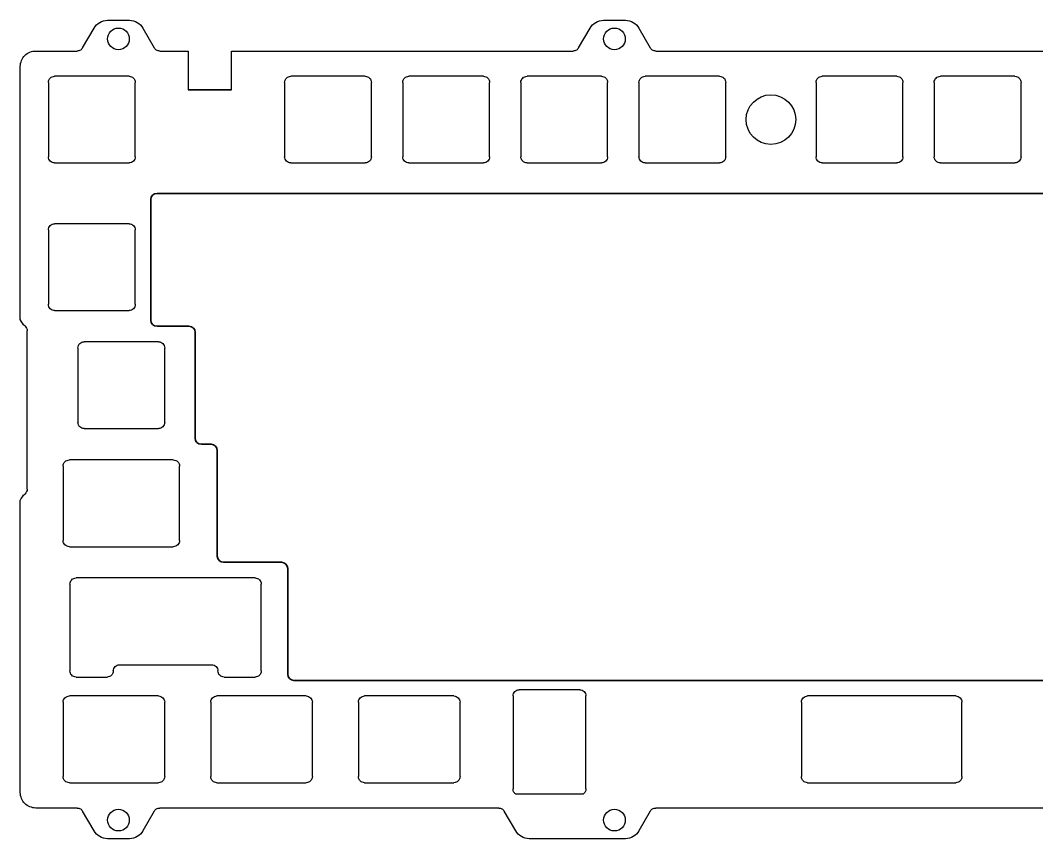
# Model space of a CAD drawing. Header units: millimetres. Extents: x 0 to 643, y 0 to 132.
# Drawn here: x 0 to 163.9, y 0 to 132.1 of the extents above; entities that cross this region are included whole.
import ezdxf

# ---------------------------------------------------------------- set-up
doc = ezdxf.new("R2010")
doc.units = ezdxf.units.MM
doc.layers.get('0').update_dxf_attribs({"lineweight": 35})

msp = doc.modelspace()

# ---------------------------------------------------------------- linework, layer by layer
at = {"color": 7, "linetype": 'Continuous', "lineweight": 25}
for p, q in [((14.06, 132.06), (17.6, 132.06)), ((94.06, 132.06), (97.6, 132.06)), ((10.05, 127.61), (11.9, 130.81)), ((19.76, 130.81), (21.61, 127.61)), ((90.05, 127.61), (91.9, 130.81)), ((99.76, 130.81), (101.61, 127.61)), ((2.5, 127.11), (9.18, 127.11)), ((22.48, 127.11), (27.08, 127.11)), ((27.08, 127.11), (27.08, 120.87)), ((34.08, 120.87), (34.08, 127.11)), ((34.08, 127.11), (89.18, 127.11)), ((102.48, 127.11), (169.18, 127.11)), ((0, 121.74), (0, 124.61)), ((17.53, 123.04), (5.53, 123.04)), ((55.63, 123.04), (43.63, 123.04)), ((74.68, 123.04), (62.68, 123.04)), ((93.73, 123.04), (81.73, 123.04)), ((112.78, 123.04), (100.78, 123.04)), ((141.35, 123.04), (129.35, 123.04)), ((160.4, 123.04), (148.4, 123.04)), ((0, 83.8), (0, 121.73)), ((4.53, 122.04), (4.53, 110.04)), ((18.53, 110.04), (18.53, 122.04)), ((42.63, 122.04), (42.63, 110.04)), ((56.63, 110.04), (56.63, 122.04)), ((61.68, 122.04), (61.68, 110.04)), ((75.68, 110.04), (75.68, 122.04)), ((80.73, 122.04), (80.73, 110.04)), ((94.73, 110.04), (94.73, 122.04)), ((99.78, 122.04), (99.78, 110.04)), ((113.78, 110.04), (113.78, 122.04)), ((128.35, 122.04), (128.35, 110.04)), ((142.35, 110.04), (142.35, 122.04)), ((147.4, 122.04), (147.4, 110.04)), ((161.4, 110.04), (161.4, 122.04)), ((5.53, 109.04), (17.53, 109.04)), ((43.63, 109.04), (55.63, 109.04)), ((62.68, 109.04), (74.68, 109.04)), ((81.73, 109.04), (93.73, 109.04)), ((100.78, 109.04), (112.78, 109.04)), ((129.35, 109.04), (141.35, 109.04)), ((148.4, 109.04), (160.4, 109.04)), ((17.53, 99.23), (5.53, 99.23)), ((4.53, 98.23), (4.53, 86.23)), ((18.53, 86.23), (18.53, 98.23)), ((5.53, 85.23), (17.53, 85.23)), ((1.1, 56.41), (1.1, 81.96)), ((9.29, 79.18), (9.29, 67.18)), ((22.29, 80.18), (10.29, 80.18)), ((23.29, 67.18), (23.29, 79.18)), ((10.29, 66.18), (22.29, 66.18)), ((24.67, 61.12), (7.91, 61.12)), ((6.91, 60.12), (6.91, 48.12)), ((25.67, 48.12), (25.67, 60.12)), ((0, 7.45), (0, 54.57)), ((7.91, 47.12), (24.67, 47.12)), ((8, 41.08), (8, 27.08)), ((37.87, 42.08), (9, 42.08)), ((38.87, 27.08), (38.87, 41.08)), ((16, 28.08), (30.87, 28.08)), ((9, 26.08), (14, 26.08)), ((32.87, 26.08), (37.87, 26.08)), ((22.29, 23.03), (7.91, 23.03)), ((46.1, 23.03), (31.72, 23.03)), ((69.92, 23.03), (55.53, 23.03)), ((79.47, 23.03), (79.47, 8.02)), ((90.23, 24.02), (80.46, 24.02)), ((91.23, 8.03), (91.23, 23.03)), ((150.88, 23.03), (126.98, 23.03)), ((6.91, 22.03), (6.91, 10.02)), ((23.29, 10.02), (23.29, 22.03)), ((30.72, 22.03), (30.72, 10.02)), ((47.1, 10.02), (47.1, 22.03)), ((54.53, 22.03), (54.53, 10.02)), ((70.92, 10.02), (70.92, 22.03)), ((125.98, 22.03), (125.98, 10.02)), ((151.88, 10.02), (151.88, 22.03)), ((7.91, 9.02), (22.29, 9.02)), ((31.72, 9.02), (46.1, 9.02)), ((55.53, 9.02), (69.92, 9.02)), ((126.98, 9.02), (150.88, 9.02)), ((79.87, 7.22), (90.82, 7.22)), ((9.18, 4.95), (2.5, 4.95)), ((77.18, 4.95), (22.48, 4.95)), ((169.18, 4.95), (102.48, 4.95)), ((11.9, 1.25), (10.05, 4.45)), ((21.61, 4.45), (19.76, 1.25)), ((79.9, 1.25), (78.05, 4.45)), ((101.61, 4.45), (99.76, 1.25)), ((17.6, 0), (14.06, 0)), ((97.6, 0), (82.06, 0))]:
    msp.add_line(p, q, dxfattribs=at)
for p, q in [((27.08, 120.87), (34.08, 120.87)), ((249.2, 104.13), (22.05, 104.13)), ((21.05, 83.7), (21.05, 103.13)), ((27.2, 82.7), (22.05, 82.7)), ((28.2, 64.65), (28.2, 81.7)), ((30.77, 63.65), (29.2, 63.65)), ((31.77, 45.6), (31.77, 62.65)), ((42.13, 44.6), (32.77, 44.6)), ((43.13, 26.55), (43.13, 43.6)), ((44.13, 25.55), (237.94, 25.55)), ((60.39, 25.55), (44.71, 25.55))]:
    msp.add_line(p, q)
for centre, radius in [((15.83, 129.06), 1.75), ((95.83, 129.06), 1.75), ((121.06, 116.04), 4), ((15.83, 3), 1.75), ((95.83, 3), 1.75)]:
    msp.add_circle(centre, radius, dxfattribs=at)
for centre, start, end in [((22.05, 103.13), 90, 180), ((22.05, 83.7), 180, 270), ((27.2, 81.7), 360, 90), ((29.2, 64.65), 180, 270), ((30.77, 62.65), 360, 90), ((32.77, 45.6), 180, 270), ((42.13, 43.6), 0, 90), ((44.13, 26.55), 180, 270)]:
    msp.add_arc(centre, 1, start, end)
for points, knots in [([(11.9, 130.81), (12.12, 131.19), (12.44, 131.51), (13.19, 131.95), (13.63, 132.06), (14.06, 132.06)], [0, 0, 0, 0, 1.305135, 1.305135, 2.61027, 2.61027, 2.61027, 2.61027]), ([(17.6, 132.06), (18.04, 132.06), (18.47, 131.95), (19.23, 131.51), (19.55, 131.19), (19.76, 130.81)], [0, 0, 0, 0, 1.305135, 1.305135, 2.61027, 2.61027, 2.61027, 2.61027]), ([(91.9, 130.81), (92.12, 131.19), (92.44, 131.51), (93.19, 131.95), (93.63, 132.06), (94.06, 132.06)], [0, 0, 0, 0, 1.305135, 1.305135, 2.61027, 2.61027, 2.61027, 2.61027]), ([(97.6, 132.06), (98.04, 132.06), (98.47, 131.95), (99.23, 131.51), (99.55, 131.19), (99.76, 130.81)], [0, 0, 0, 0, 1.305135, 1.305135, 2.61027, 2.61027, 2.61027, 2.61027]), ([(0, 124.61), (0, 124.94), (0.07, 125.27), (0.32, 125.87), (0.5, 126.15), (0.96, 126.61), (1.24, 126.8), (1.85, 127.05), (2.17, 127.11), (2.5, 127.11)], [0, 0, 0, 0, 0.980141, 0.980141, 1.960282, 1.960282, 2.940424, 2.940424, 3.920565, 3.920565, 3.920565, 3.920565]), ([(10.05, 127.61), (9.96, 127.46), (9.84, 127.33), (9.53, 127.16), (9.36, 127.11), (9.18, 127.11)], [0, 0, 0, 0, 0.522054, 0.522054, 1.044108, 1.044108, 1.044108, 1.044108]), ([(22.48, 127.11), (22.3, 127.11), (22.13, 127.16), (21.83, 127.33), (21.7, 127.46), (21.61, 127.61)], [0, 0, 0, 0, 0.522054, 0.522054, 1.044108, 1.044108, 1.044108, 1.044108]), ([(90.05, 127.61), (89.96, 127.46), (89.84, 127.33), (89.53, 127.16), (89.36, 127.11), (89.18, 127.11)], [0, 0, 0, 0, 0.522054, 0.522054, 1.044108, 1.044108, 1.044108, 1.044108]), ([(102.48, 127.11), (102.3, 127.11), (102.13, 127.16), (101.83, 127.33), (101.7, 127.46), (101.61, 127.61)], [0, 0, 0, 0, 0.522054, 0.522054, 1.044108, 1.044108, 1.044108, 1.044108]), ([(4.53, 122.04), (4.53, 122.3), (4.64, 122.56), (5.01, 122.93), (5.27, 123.04), (5.53, 123.04)], [0, 0, 0, 0, 0.779981, 0.779981, 1.559962, 1.559962, 1.559962, 1.559962]), ([(17.53, 123.04), (17.79, 123.04), (18.05, 122.93), (18.42, 122.56), (18.53, 122.3), (18.53, 122.04)], [0, 0, 0, 0, 0.779981, 0.779981, 1.559962, 1.559962, 1.559962, 1.559962]), ([(42.63, 122.04), (42.63, 122.3), (42.74, 122.56), (43.11, 122.93), (43.37, 123.04), (43.63, 123.04)], [0, 0, 0, 0, 0.779981, 0.779981, 1.559962, 1.559962, 1.559962, 1.559962]), ([(55.63, 123.04), (55.89, 123.04), (56.15, 122.93), (56.52, 122.56), (56.63, 122.3), (56.63, 122.04)], [0, 0, 0, 0, 0.779981, 0.779981, 1.559962, 1.559962, 1.559962, 1.559962]), ([(61.68, 122.04), (61.68, 122.3), (61.79, 122.56), (62.16, 122.93), (62.42, 123.04), (62.68, 123.04)], [0, 0, 0, 0, 0.779981, 0.779981, 1.559962, 1.559962, 1.559962, 1.559962]), ([(74.68, 123.04), (74.94, 123.04), (75.2, 122.93), (75.57, 122.56), (75.68, 122.3), (75.68, 122.04)], [0, 0, 0, 0, 0.779981, 0.779981, 1.559962, 1.559962, 1.559962, 1.559962]), ([(80.73, 122.04), (80.73, 122.3), (80.84, 122.56), (81.21, 122.93), (81.47, 123.04), (81.73, 123.04)], [0, 0, 0, 0, 0.779981, 0.779981, 1.559962, 1.559962, 1.559962, 1.559962]), ([(93.73, 123.04), (93.99, 123.04), (94.25, 122.93), (94.62, 122.56), (94.73, 122.3), (94.73, 122.04)], [0, 0, 0, 0, 0.779981, 0.779981, 1.559962, 1.559962, 1.559962, 1.559962]), ([(99.78, 122.04), (99.78, 122.3), (99.89, 122.56), (100.26, 122.93), (100.52, 123.04), (100.78, 123.04)], [0, 0, 0, 0, 0.779981, 0.779981, 1.559962, 1.559962, 1.559962, 1.559962]), ([(112.78, 123.04), (113.04, 123.04), (113.3, 122.93), (113.67, 122.56), (113.78, 122.3), (113.78, 122.04)], [0, 0, 0, 0, 0.779981, 0.779981, 1.559962, 1.559962, 1.559962, 1.559962]), ([(128.35, 122.04), (128.35, 122.3), (128.46, 122.56), (128.83, 122.93), (129.09, 123.04), (129.35, 123.04)], [0, 0, 0, 0, 0.779981, 0.779981, 1.559962, 1.559962, 1.559962, 1.559962]), ([(141.35, 123.04), (141.61, 123.04), (141.87, 122.93), (142.24, 122.56), (142.35, 122.3), (142.35, 122.04)], [0, 0, 0, 0, 0.779981, 0.779981, 1.559962, 1.559962, 1.559962, 1.559962]), ([(147.4, 122.04), (147.4, 122.3), (147.51, 122.56), (147.88, 122.93), (148.14, 123.04), (148.4, 123.04)], [0, 0, 0, 0, 0.779981, 0.779981, 1.559962, 1.559962, 1.559962, 1.559962]), ([(160.4, 123.04), (160.66, 123.04), (160.92, 122.93), (161.29, 122.56), (161.4, 122.3), (161.4, 122.04)], [0, 0, 0, 0, 0.779981, 0.779981, 1.559962, 1.559962, 1.559962, 1.559962]), ([(5.53, 109.04), (5.27, 109.04), (5.01, 109.15), (4.64, 109.52), (4.53, 109.78), (4.53, 110.04)], [0, 0, 0, 0, 0.779981, 0.779981, 1.559962, 1.559962, 1.559962, 1.559962]), ([(18.53, 110.04), (18.53, 109.78), (18.42, 109.52), (18.05, 109.15), (17.79, 109.04), (17.53, 109.04)], [0, 0, 0, 0, 0.779981, 0.779981, 1.559962, 1.559962, 1.559962, 1.559962]), ([(43.63, 109.04), (43.37, 109.04), (43.11, 109.15), (42.74, 109.52), (42.63, 109.78), (42.63, 110.04)], [0, 0, 0, 0, 0.779981, 0.779981, 1.559962, 1.559962, 1.559962, 1.559962]), ([(56.63, 110.04), (56.63, 109.78), (56.52, 109.52), (56.15, 109.15), (55.89, 109.04), (55.63, 109.04)], [0, 0, 0, 0, 0.779981, 0.779981, 1.559962, 1.559962, 1.559962, 1.559962]), ([(62.68, 109.04), (62.42, 109.04), (62.16, 109.15), (61.79, 109.52), (61.68, 109.78), (61.68, 110.04)], [0, 0, 0, 0, 0.779981, 0.779981, 1.559962, 1.559962, 1.559962, 1.559962]), ([(75.68, 110.04), (75.68, 109.78), (75.57, 109.52), (75.2, 109.15), (74.94, 109.04), (74.68, 109.04)], [0, 0, 0, 0, 0.779981, 0.779981, 1.559962, 1.559962, 1.559962, 1.559962]), ([(81.73, 109.04), (81.47, 109.04), (81.21, 109.15), (80.84, 109.52), (80.73, 109.78), (80.73, 110.04)], [0, 0, 0, 0, 0.779981, 0.779981, 1.559962, 1.559962, 1.559962, 1.559962]), ([(94.73, 110.04), (94.73, 109.78), (94.62, 109.52), (94.25, 109.15), (93.99, 109.04), (93.73, 109.04)], [0, 0, 0, 0, 0.779981, 0.779981, 1.559962, 1.559962, 1.559962, 1.559962]), ([(100.78, 109.04), (100.52, 109.04), (100.26, 109.15), (99.89, 109.52), (99.78, 109.78), (99.78, 110.04)], [0, 0, 0, 0, 0.779981, 0.779981, 1.559962, 1.559962, 1.559962, 1.559962]), ([(113.78, 110.04), (113.78, 109.78), (113.67, 109.52), (113.3, 109.15), (113.04, 109.04), (112.78, 109.04)], [0, 0, 0, 0, 0.779981, 0.779981, 1.559962, 1.559962, 1.559962, 1.559962]), ([(129.35, 109.04), (129.09, 109.04), (128.83, 109.15), (128.46, 109.52), (128.35, 109.78), (128.35, 110.04)], [0, 0, 0, 0, 0.779981, 0.779981, 1.559962, 1.559962, 1.559962, 1.559962]), ([(142.35, 110.04), (142.35, 109.78), (142.24, 109.52), (141.87, 109.15), (141.61, 109.04), (141.35, 109.04)], [0, 0, 0, 0, 0.779981, 0.779981, 1.559962, 1.559962, 1.559962, 1.559962]), ([(148.4, 109.04), (148.14, 109.04), (147.88, 109.15), (147.51, 109.52), (147.4, 109.78), (147.4, 110.04)], [0, 0, 0, 0, 0.779981, 0.779981, 1.559962, 1.559962, 1.559962, 1.559962]), ([(161.4, 110.04), (161.4, 109.78), (161.29, 109.52), (160.92, 109.15), (160.66, 109.04), (160.4, 109.04)], [0, 0, 0, 0, 0.779981, 0.779981, 1.559962, 1.559962, 1.559962, 1.559962]), ([(4.53, 98.23), (4.53, 98.49), (4.64, 98.75), (5.01, 99.12), (5.27, 99.23), (5.53, 99.23)], [0, 0, 0, 0, 0.779981, 0.779981, 1.559962, 1.559962, 1.559962, 1.559962]), ([(17.53, 99.23), (17.79, 99.23), (18.05, 99.12), (18.42, 98.75), (18.53, 98.49), (18.53, 98.23)], [0, 0, 0, 0, 0.779981, 0.779981, 1.559962, 1.559962, 1.559962, 1.559962]), ([(5.53, 85.23), (5.27, 85.23), (5.01, 85.33), (4.64, 85.7), (4.53, 85.96), (4.53, 86.23)], [0, 0, 0, 0, 0.779981, 0.779981, 1.559962, 1.559962, 1.559962, 1.559962]), ([(18.53, 86.23), (18.53, 85.96), (18.42, 85.7), (18.05, 85.33), (17.79, 85.23), (17.53, 85.23)], [0, 0, 0, 0, 0.779981, 0.779981, 1.559962, 1.559962, 1.559962, 1.559962]), ([(0.77, 82.7), (0.88, 82.61), (0.96, 82.49), (1.07, 82.24), (1.1, 82.1), (1.1, 81.96)], [0, 0, 0, 0, 0.4183517, 0.4183517, 0.8367035, 0.8367035, 0.8367035, 0.8367035]), ([(9.29, 79.18), (9.29, 79.44), (9.4, 79.7), (9.77, 80.07), (10.03, 80.18), (10.29, 80.18)], [0, 0, 0, 0, 0.779981, 0.779981, 1.559962, 1.559962, 1.559962, 1.559962]), ([(22.29, 80.18), (22.55, 80.18), (22.81, 80.07), (23.18, 79.7), (23.29, 79.44), (23.29, 79.18)], [0, 0, 0, 0, 0.779981, 0.779981, 1.559962, 1.559962, 1.559962, 1.559962]), ([(10.29, 66.18), (10.03, 66.18), (9.77, 66.28), (9.4, 66.65), (9.29, 66.91), (9.29, 67.18)], [0, 0, 0, 0, 0.779981, 0.779981, 1.559962, 1.559962, 1.559962, 1.559962]), ([(23.29, 67.18), (23.29, 66.91), (23.18, 66.65), (22.81, 66.28), (22.55, 66.18), (22.29, 66.18)], [0, 0, 0, 0, 0.779981, 0.779981, 1.559962, 1.559962, 1.559962, 1.559962]), ([(6.91, 60.12), (6.91, 60.39), (7.02, 60.65), (7.39, 61.02), (7.65, 61.12), (7.91, 61.12)], [0, 0, 0, 0, 0.779981, 0.779981, 1.559962, 1.559962, 1.559962, 1.559962]), ([(24.67, 61.12), (24.94, 61.12), (25.2, 61.02), (25.57, 60.65), (25.67, 60.39), (25.67, 60.12)], [0, 0, 0, 0, 0.779981, 0.779981, 1.559962, 1.559962, 1.559962, 1.559962]), ([(1.1, 56.41), (1.1, 56.27), (1.07, 56.13), (0.96, 55.88), (0.88, 55.76), (0.77, 55.67)], [0, 0, 0, 0, 0.4183517, 0.4183517, 0.8367035, 0.8367035, 0.8367035, 0.8367035]), ([(7.91, 47.12), (7.65, 47.12), (7.39, 47.23), (7.02, 47.6), (6.91, 47.86), (6.91, 48.12)], [0, 0, 0, 0, 0.779981, 0.779981, 1.559962, 1.559962, 1.559962, 1.559962]), ([(25.67, 48.12), (25.67, 47.86), (25.57, 47.6), (25.2, 47.23), (24.94, 47.12), (24.67, 47.12)], [0, 0, 0, 0, 0.779981, 0.779981, 1.559962, 1.559962, 1.559962, 1.559962]), ([(8, 41.08), (8, 41.34), (8.1, 41.6), (8.47, 41.97), (8.73, 42.08), (9, 42.08)], [0, 0, 0, 0, 0.779981, 0.779981, 1.559962, 1.559962, 1.559962, 1.559962]), ([(37.87, 42.08), (38.13, 42.08), (38.39, 41.97), (38.76, 41.6), (38.87, 41.34), (38.87, 41.08)], [0, 0, 0, 0, 0.779981, 0.779981, 1.559962, 1.559962, 1.559962, 1.559962]), ([(15, 27.08), (15, 27.34), (15.1, 27.6), (15.47, 27.97), (15.73, 28.08), (16, 28.08)], [0, 0, 0, 0, 0.779981, 0.779981, 1.559962, 1.559962, 1.559962, 1.559962]), ([(30.87, 28.08), (31.13, 28.08), (31.39, 27.97), (31.76, 27.6), (31.87, 27.34), (31.87, 27.08)], [0, 0, 0, 0, 0.779981, 0.779981, 1.559962, 1.559962, 1.559962, 1.559962]), ([(9, 26.08), (8.73, 26.08), (8.47, 26.18), (8.1, 26.55), (8, 26.81), (8, 27.08)], [0, 0, 0, 0, 0.779981, 0.779981, 1.559962, 1.559962, 1.559962, 1.559962]), ([(15, 27.08), (15, 26.81), (14.89, 26.55), (14.52, 26.18), (14.26, 26.08), (14, 26.08)], [0, 0, 0, 0, 0.779981, 0.779981, 1.559962, 1.559962, 1.559962, 1.559962]), ([(32.87, 26.08), (32.61, 26.08), (32.35, 26.18), (31.98, 26.55), (31.87, 26.81), (31.87, 27.08)], [0, 0, 0, 0, 0.779981, 0.779981, 1.559962, 1.559962, 1.559962, 1.559962]), ([(38.87, 27.08), (38.87, 26.81), (38.76, 26.55), (38.39, 26.18), (38.13, 26.08), (37.87, 26.08)], [0, 0, 0, 0, 0.779981, 0.779981, 1.559962, 1.559962, 1.559962, 1.559962]), ([(6.91, 22.03), (6.91, 22.29), (7.02, 22.55), (7.39, 22.92), (7.65, 23.03), (7.91, 23.03)], [0, 0, 0, 0, 0.779981, 0.779981, 1.559962, 1.559962, 1.559962, 1.559962]), ([(22.29, 23.03), (22.55, 23.03), (22.81, 22.92), (23.18, 22.55), (23.29, 22.29), (23.29, 22.03)], [0, 0, 0, 0, 0.779981, 0.779981, 1.559962, 1.559962, 1.559962, 1.559962]), ([(30.72, 22.03), (30.72, 22.29), (30.83, 22.55), (31.2, 22.92), (31.46, 23.03), (31.72, 23.03)], [0, 0, 0, 0, 0.779981, 0.779981, 1.559962, 1.559962, 1.559962, 1.559962]), ([(46.1, 23.03), (46.36, 23.03), (46.62, 22.92), (46.99, 22.55), (47.1, 22.29), (47.1, 22.03)], [0, 0, 0, 0, 0.779981, 0.779981, 1.559962, 1.559962, 1.559962, 1.559962]), ([(54.53, 22.03), (54.53, 22.29), (54.64, 22.55), (55.01, 22.92), (55.27, 23.03), (55.53, 23.03)], [0, 0, 0, 0, 0.779981, 0.779981, 1.559962, 1.559962, 1.559962, 1.559962]), ([(69.92, 23.03), (70.18, 23.03), (70.44, 22.92), (70.81, 22.55), (70.92, 22.29), (70.92, 22.03)], [0, 0, 0, 0, 0.779981, 0.779981, 1.559962, 1.559962, 1.559962, 1.559962]), ([(79.47, 23.03), (79.47, 23.29), (79.57, 23.55), (79.94, 23.92), (80.2, 24.02), (80.46, 24.02)], [0, 0, 0, 0, 0.779795, 0.779795, 1.55959, 1.55959, 1.55959, 1.55959]), ([(90.23, 24.03), (90.49, 24.03), (90.75, 23.92), (91.12, 23.55), (91.23, 23.29), (91.23, 23.03)], [0, 0, 0, 0, 0.779981, 0.779981, 1.559962, 1.559962, 1.559962, 1.559962]), ([(125.98, 22.03), (125.98, 22.29), (126.09, 22.55), (126.46, 22.92), (126.72, 23.03), (126.98, 23.03)], [0, 0, 0, 0, 0.779981, 0.779981, 1.559962, 1.559962, 1.559962, 1.559962]), ([(150.88, 23.03), (151.14, 23.03), (151.4, 22.92), (151.77, 22.55), (151.88, 22.29), (151.88, 22.03)], [0, 0, 0, 0, 0.779981, 0.779981, 1.559962, 1.559962, 1.559962, 1.559962]), ([(7.91, 9.02), (7.65, 9.02), (7.39, 9.13), (7.02, 9.5), (6.91, 9.76), (6.91, 10.02)], [0, 0, 0, 0, 0.779981, 0.779981, 1.559962, 1.559962, 1.559962, 1.559962]), ([(23.29, 10.02), (23.29, 9.76), (23.18, 9.5), (22.81, 9.13), (22.55, 9.02), (22.29, 9.02)], [0, 0, 0, 0, 0.779981, 0.779981, 1.559962, 1.559962, 1.559962, 1.559962]), ([(31.72, 9.02), (31.46, 9.02), (31.2, 9.13), (30.83, 9.5), (30.72, 9.76), (30.72, 10.02)], [0, 0, 0, 0, 0.779981, 0.779981, 1.559962, 1.559962, 1.559962, 1.559962]), ([(47.1, 10.02), (47.1, 9.76), (46.99, 9.5), (46.62, 9.13), (46.36, 9.02), (46.1, 9.02)], [0, 0, 0, 0, 0.779981, 0.779981, 1.559962, 1.559962, 1.559962, 1.559962]), ([(55.53, 9.02), (55.27, 9.02), (55.01, 9.13), (54.64, 9.5), (54.53, 9.76), (54.53, 10.02)], [0, 0, 0, 0, 0.779981, 0.779981, 1.559962, 1.559962, 1.559962, 1.559962]), ([(70.92, 10.02), (70.92, 9.76), (70.81, 9.5), (70.44, 9.13), (70.18, 9.02), (69.92, 9.02)], [0, 0, 0, 0, 0.779981, 0.779981, 1.559962, 1.559962, 1.559962, 1.559962]), ([(126.98, 9.02), (126.72, 9.02), (126.46, 9.13), (126.09, 9.5), (125.98, 9.76), (125.98, 10.02)], [0, 0, 0, 0, 0.779981, 0.779981, 1.559962, 1.559962, 1.559962, 1.559962]), ([(151.88, 10.02), (151.88, 9.76), (151.77, 9.5), (151.4, 9.13), (151.14, 9.02), (150.88, 9.02)], [0, 0, 0, 0, 0.779981, 0.779981, 1.559962, 1.559962, 1.559962, 1.559962]), ([(2.5, 4.95), (2.17, 4.95), (1.85, 5.02), (1.24, 5.27), (0.96, 5.45), (0.5, 5.91), (0.32, 6.19), (0.07, 6.8), (0, 7.12), (0, 7.45)], [0, 0, 0, 0, 0.980141, 0.980141, 1.960282, 1.960282, 2.940424, 2.940424, 3.920565, 3.920565, 3.920565, 3.920565]), ([(79.87, 7.22), (79.74, 7.31), (79.64, 7.44), (79.5, 7.71), (79.47, 7.87), (79.47, 8.02)], [0, 0, 0, 0, 0.4625824, 0.4625824, 0.9251648, 0.9251648, 0.9251648, 0.9251648]), ([(91.23, 8.03), (91.23, 7.87), (91.19, 7.71), (91.05, 7.44), (90.95, 7.31), (90.82, 7.22)], [0, 0, 0, 0, 0.4656658, 0.4656658, 0.9313316, 0.9313316, 0.9313316, 0.9313316]), ([(9.18, 4.95), (9.36, 4.95), (9.53, 4.9), (9.84, 4.73), (9.96, 4.6), (10.05, 4.45)], [0, 0, 0, 0, 0.522054, 0.522054, 1.044108, 1.044108, 1.044108, 1.044108]), ([(21.61, 4.45), (21.7, 4.6), (21.83, 4.73), (22.13, 4.9), (22.3, 4.95), (22.48, 4.95)], [0, 0, 0, 0, 0.522054, 0.522054, 1.044108, 1.044108, 1.044108, 1.044108]), ([(77.18, 4.95), (77.36, 4.95), (77.53, 4.9), (77.84, 4.73), (77.96, 4.6), (78.05, 4.45)], [0, 0, 0, 0, 0.522054, 0.522054, 1.044108, 1.044108, 1.044108, 1.044108]), ([(101.61, 4.45), (101.7, 4.6), (101.83, 4.73), (102.13, 4.9), (102.3, 4.95), (102.48, 4.95)], [0, 0, 0, 0, 0.522054, 0.522054, 1.044108, 1.044108, 1.044108, 1.044108]), ([(14.06, 0), (13.63, 0), (13.19, 0.12), (12.44, 0.55), (12.12, 0.87), (11.9, 1.25)], [0, 0, 0, 0, 1.305135, 1.305135, 2.61027, 2.61027, 2.61027, 2.61027]), ([(19.76, 1.25), (19.55, 0.87), (19.23, 0.55), (18.47, 0.12), (18.04, 0), (17.6, 0)], [0, 0, 0, 0, 1.305135, 1.305135, 2.61027, 2.61027, 2.61027, 2.61027]), ([(82.06, 0), (81.63, 0), (81.19, 0.12), (80.44, 0.55), (80.12, 0.87), (79.9, 1.25)], [0, 0, 0, 0, 1.305135, 1.305135, 2.61027, 2.61027, 2.61027, 2.61027]), ([(99.76, 1.25), (99.55, 0.87), (99.23, 0.55), (98.47, 0.12), (98.04, 0), (97.6, 0)], [0, 0, 0, 0, 1.305135, 1.305135, 2.61027, 2.61027, 2.61027, 2.61027])]:
    msp.add_open_spline(points, degree=3, knots=knots, dxfattribs=at)
for points in [[(0.77, 82.7), (0.44, 83), (0.17, 83.38), (0, 83.8)], [(0, 54.57), (0.17, 54.99), (0.44, 55.37), (0.77, 55.67)]]:
    msp.add_open_spline(points, degree=3, dxfattribs=at)

doc.saveas('drawing.dxf')
